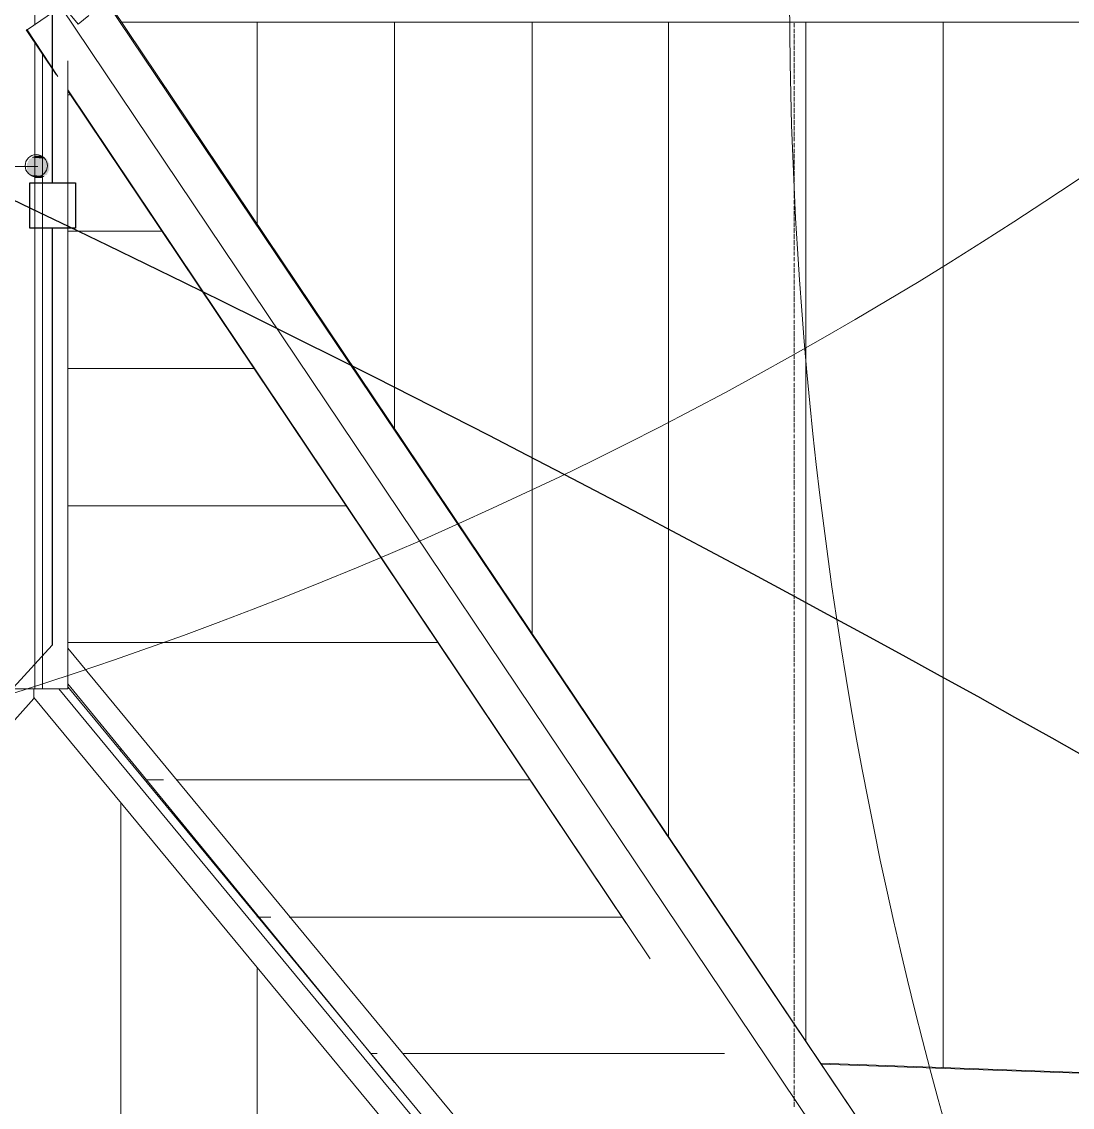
# Model space of a CAD drawing. Header units: millimetres. Extents: x -42533 to 645315, y 3457 to 82611.
# Drawn here: x 547451 to 552051, y 14843 to 19596 of the extents above; entities that cross this region are included whole.
import ezdxf

# ---------------------------------------------------------------- set-up
doc = ezdxf.new("R2010")
doc.units = ezdxf.units.MM
for name, color, linetype, true_color in [('PDF _!ЭОМ.Молниезащита', 7, 'Continuous', 0x954a95), ('PDF _Антураж', 7, 'Continuous', 0xbababa), ('PDF _Крыша', 7, 'Continuous', 0xbababa), ('PDF _Крыша штриховка', 7, 'Continuous', 0xbababa), ('PDF _Обобщенные модели', 7, 'Continuous', 0xbababa), ('PDF _Ограждение', 7, 'Continuous', 0xbababa), ('PDF _Оси', 7, 'Continuous', 0xbababa), ('PDF _Отметки', 7, 'Continuous', 0xbababa)]:
    doc.layers.add(name, color=color, linetype=linetype, true_color=true_color)

msp = doc.modelspace()

# ---------------------------------------------------------------- linework, layer by layer
at = {"layer": 'PDF _!ЭОМ.Молниезащита', "color": 5, "lineweight": 30}
for points in [[(548465.3, 20453.2), (547698.7, 19813.6), (547584.4, 19716.2), (547584.4, 18890.3), (547686, 18890.3), (547686, 18691.3), (547487, 18691.3), (547487, 18890.3), (547584.4, 18890.3)], [(547584.4, 18691.3), (547584.4, 17691.7), (547584.4, 16865.8), (547029.6, 16260.2), (547101.6, 16192.4), (546966, 16048.4), (546817.8, 16183.9), (546953.3, 16327.9), (547029.6, 16260.2)]]:
    msp.add_lwpolyline(points, dxfattribs=at)
at = {"layer": 'PDF _!ЭОМ.Молниезащита', "lineweight": 13}
for centre, radius, start, end in [((541973.2, 33883.9), 18066.6, 258.64082, 32.4196), ((569238.6, 19731.8), 18425.9, 113.6261, 221.93481)]:
    msp.add_arc(centre, radius, start, end, dxfattribs=at)
at = {"layer": 'PDF _!ЭОМ.Молниезащита', "lineweight": 30}
msp.add_arc((514330.6, -50639.5), 76931.2, 53.480075, 71.283866, dxfattribs=at)
at = {"layer": 'PDF _Антураж', "color": 8, "lineweight": 18}
msp.add_lwpolyline([(550947.3, 15036.2), (556296.5, 14845.6), (550951.5, 15031.9)], dxfattribs=at)
at = {"layer": 'PDF _Крыша', "color": 8, "lineweight": 9}
msp.add_lwpolyline([(547652.2, 16696.4), (549083.7, 14951.4)], dxfattribs=at)
at = {"layer": 'PDF _Крыша штриховка', "color": 8, "lineweight": 9}
for points in [[(548482.3, 18704), (548482.3, 19593.4)], [(549083.7, 17810.3), (549083.7, 19593.4)], [(549685.1, 16916.6), (549685.1, 19593.4)], [(550282.3, 16027.2), (550282.3, 19593.4)], [(550883.7, 15133.6), (550883.7, 19593.4)], [(551485.1, 15015), (551485.1, 19593.4)], [(547660.6, 19275.7), (547652.2, 19275.7)], [(548063, 18678.6), (547652.2, 18678.6)], [(548465.3, 18077.1), (547652.2, 18077.1)], [(548871.9, 17475.7), (547652.2, 17475.7)], [(549274.3, 16878.5), (547652.2, 16878.5)], [(547885.1, 16399.9), (547885.1, 16412.6)], [(548071.5, 16277.1), (547995.2, 16277.1)], [(549676.6, 16277.1), (548126.5, 16277.1)], [(547885.1, 13130.2), (547885.1, 16179.7)], [(548482.3, 15675.7), (548482.3, 15684.2)], [(548541.6, 15675.7), (548486.5, 15675.7)], [(550079, 15675.7), (548622, 15675.7)], [(548482.3, 13113.3), (548482.3, 15451.2)], [(549007.5, 15078.5), (548982, 15078.5)], [(550528, 15078.5), (549121.8, 15078.5)], [(549083.7, 14951.4), (549083.7, 14951.4)]]:
    msp.add_lwpolyline(points, dxfattribs=at)
at = {"layer": 'PDF _Обобщенные модели', "color": 8, "lineweight": 18}
for points in [[(547508.1, 24874.9), (547508.1, 19580.7)], [(547652.2, 19424), (547652.2, 16675.2), (547542, 16675.2), (547508.1, 16675.2), (547398, 16675.2), (547398, 24824)], [(547885.1, 19593.4), (558126.2, 19593.4)], [(547508.1, 19504.4), (547508.1, 16675.2)], [(547542, 16675.2), (547542, 19453.6)]]:
    msp.add_lwpolyline(points, dxfattribs=at)
at = {"layer": 'PDF _Ограждение', "color": 8, "lineweight": 9}
for points in [[(547601.3, 19364.7), (547470, 19559.5), (547474.3, 19559.5), (547622.5, 19661.2), (547770.7, 19758.6), (547775, 19762.8), (551358.1, 14426.3), (547770.7, 19758.6)], [(551167.5, 14383.9), (547622.5, 19661.2)], [(547698.7, 19584.9), (547647.9, 19644.2)], [(547745.3, 19623), (547698.7, 19584.9), (547745.3, 19623)], [(547474.3, 19559.5), (547609.8, 19356.2)], [(547652.2, 19296.9), (550201.8, 15493.6)], [(550095.9, 15650.3), (547652.2, 19292.7)], [(551167.5, 12600.8), (547652.2, 16853.1)], [(547652.2, 16683.7), (551167.5, 12431.4)], [(547503.9, 16675.2), (547503.9, 16632.9), (546491.7, 15497.8)], [(550472.9, 13049.8), (547503.9, 16637.1)], [(551167.5, 12376.4), (547614, 16675.2)]]:
    msp.add_lwpolyline(points, dxfattribs=at)
at = {"layer": 'PDF _Оси', "color": 8, "lineweight": 9}
for points in [[(550832.9, 19593.4), (550832.9, 19593.4)], [(550832.9, 19572.2), (550832.9, 19589.2)], [(550832.9, 19568), (550832.9, 19568)], [(550832.9, 19546.8), (550832.9, 19563.7)], [(550832.9, 19521.4), (550832.9, 19542.6)], [(550832.9, 19496), (550832.9, 19517.2)], [(550832.9, 19470.6), (550832.9, 19491.7)], [(550832.9, 19445.1), (550832.9, 19466.3)], [(550832.9, 19419.7), (550832.9, 19440.9)], [(550832.9, 19394.3), (550832.9, 19415.5)], [(550832.9, 19368.9), (550832.9, 19390.1)], [(550832.9, 19343.5), (550832.9, 19364.7)], [(550832.9, 19322.3), (550832.9, 19339.3)], [(550832.9, 19318.1), (550832.9, 19318.1)], [(550832.9, 19296.9), (550832.9, 19313.9)], [(550832.9, 19271.5), (550832.9, 19292.7)], [(550832.9, 19246.1), (550832.9, 19267.3)], [(550832.9, 19220.7), (550832.9, 19241.9)], [(550832.9, 19195.3), (550832.9, 19216.4)], [(550832.9, 19169.9), (550832.9, 19191)], [(550832.9, 19144.4), (550832.9, 19165.6)], [(550832.9, 19119), (550832.9, 19140.2)], [(550832.9, 19093.6), (550832.9, 19114.8)], [(550832.9, 19072.4), (550832.9, 19089.4)], [(550832.9, 19068.2), (550832.9, 19068.2)], [(550832.9, 19047), (550832.9, 19064)], [(550832.9, 19042.8), (550832.9, 19042.8)], [(550832.9, 19021.6), (550832.9, 19038.6)], [(550832.9, 18996.2), (550832.9, 19017.4)], [(550832.9, 18970.8), (550832.9, 18992)], [(550832.9, 18945.4), (550832.9, 18966.6)], [(550832.9, 18920), (550832.9, 18941.1)], [(550832.9, 18894.6), (550832.9, 18915.7)], [(550832.9, 18869.1), (550832.9, 18890.3)], [(550832.9, 18843.7), (550832.9, 18864.9)], [(550832.9, 18822.6), (550832.9, 18839.5)], [(550832.9, 18818.3), (550832.9, 18818.3)], [(550832.9, 18797.1), (550832.9, 18814.1)], [(550832.9, 18792.9), (550832.9, 18792.9)], [(550832.9, 18771.7), (550832.9, 18788.7)], [(550832.9, 18746.3), (550832.9, 18767.5)], [(550832.9, 18720.9), (550832.9, 18742.1)], [(550832.9, 18695.5), (550832.9, 18716.7)], [(550832.9, 18670.1), (550832.9, 18691.3)], [(550832.9, 18644.7), (550832.9, 18665.8)], [(550832.9, 18619.3), (550832.9, 18640.4)], [(550832.9, 18593.8), (550832.9, 18615)], [(550832.9, 18572.7), (550832.9, 18589.6)], [(550832.9, 18568.4), (550832.9, 18568.4)], [(550832.9, 18547.3), (550832.9, 18564.2)], [(550832.9, 18543), (550832.9, 18543)], [(550832.9, 18521.8), (550832.9, 18538.8)], [(550832.9, 18496.4), (550832.9, 18517.6)], [(550832.9, 18471), (550832.9, 18492.2)], [(550832.9, 18445.6), (550832.9, 18466.8)], [(550832.9, 18420.2), (550832.9, 18441.4)], [(550832.9, 18394.8), (550832.9, 18416)], [(550832.9, 18369.4), (550832.9, 18390.5)], [(550832.9, 18344), (550832.9, 18365.1)], [(550832.9, 18318.5), (550832.9, 18339.7)], [(550832.9, 18297.4), (550832.9, 18314.3)], [(550832.9, 18293.1), (550832.9, 18293.1)], [(550832.9, 18272), (550832.9, 18288.9)], [(550832.9, 18246.5), (550832.9, 18267.7)], [(550832.9, 18221.1), (550832.9, 18242.3)], [(550832.9, 18195.7), (550832.9, 18216.9)], [(550832.9, 18170.3), (550832.9, 18191.5)], [(550832.9, 18144.9), (550832.9, 18166.1)], [(550832.9, 18119.5), (550832.9, 18140.7)], [(550832.9, 18094.1), (550832.9, 18115.3)], [(550832.9, 18068.7), (550832.9, 18089.8)], [(550832.9, 18047.5), (550832.9, 18064.4)], [(550832.9, 18043.2), (550832.9, 18043.2)], [(550832.9, 18022.1), (550832.9, 18039)], [(550832.9, 18017.8), (550832.9, 18017.8)], [(550832.9, 17996.7), (550832.9, 18013.6)], [(550832.9, 17971.2), (550832.9, 17992.4)], [(550832.9, 17945.8), (550832.9, 17967)], [(550832.9, 17920.4), (550832.9, 17941.6)], [(550832.9, 17895), (550832.9, 17916.2)], [(550832.9, 17869.6), (550832.9, 17890.8)], [(550832.9, 17844.2), (550832.9, 17865.4)], [(550832.9, 17818.8), (550832.9, 17840)], [(550832.9, 17797.6), (550832.9, 17814.5)], [(550832.9, 17793.4), (550832.9, 17793.4)], [(550832.9, 17772.2), (550832.9, 17789.1)], [(550832.9, 17768), (550832.9, 17768)], [(550832.9, 17746.8), (550832.9, 17763.7)], [(550832.9, 17721.4), (550832.9, 17742.5)], [(550832.9, 17696), (550832.9, 17717.1)], [(550832.9, 17670.5), (550832.9, 17691.7)], [(550832.9, 17645.1), (550832.9, 17666.3)], [(550832.9, 17619.7), (550832.9, 17640.9)], [(550832.9, 17594.3), (550832.9, 17615.5)], [(550832.9, 17568.9), (550832.9, 17590.1)], [(550832.9, 17547.7), (550832.9, 17564.7)], [(550832.9, 17543.5), (550832.9, 17543.5)], [(550832.9, 17522.3), (550832.9, 17539.2)], [(550832.9, 17518.1), (550832.9, 17518.1)], [(550832.9, 17496.9), (550832.9, 17513.8)], [(550832.9, 17471.5), (550832.9, 17492.7)], [(550832.9, 17446.1), (550832.9, 17467.2)], [(550832.9, 17420.7), (550832.9, 17441.8)], [(550832.9, 17395.2), (550832.9, 17416.4)], [(550832.9, 17369.8), (550832.9, 17391)], [(550832.9, 17344.4), (550832.9, 17365.6)], [(550832.9, 17319), (550832.9, 17340.2)], [(550832.9, 17293.6), (550832.9, 17314.8)], [(550832.9, 17272.4), (550832.9, 17289.4)], [(550832.9, 17268.2), (550832.9, 17268.2)], [(550832.9, 17247), (550832.9, 17263.9)], [(550832.9, 17242.8), (550832.9, 17242.8)], [(550832.9, 17221.6), (550832.9, 17238.5)], [(550832.9, 17196.2), (550832.9, 17217.4)], [(550832.9, 17170.8), (550832.9, 17191.9)], [(550832.9, 17145.4), (550832.9, 17166.5)], [(550832.9, 17119.9), (550832.9, 17141.1)], [(550832.9, 17094.5), (550832.9, 17115.7)], [(550832.9, 17069.1), (550832.9, 17090.3)], [(550832.9, 17043.7), (550832.9, 17064.9)], [(550832.9, 17022.5), (550832.9, 17039.5)], [(550832.9, 17018.3), (550832.9, 17018.3)], [(550832.9, 16997.1), (550832.9, 17014.1)], [(550832.9, 16992.9), (550832.9, 16992.9)], [(550832.9, 16971.7), (550832.9, 16988.6)], [(550832.9, 16946.3), (550832.9, 16967.5)], [(550832.9, 16920.9), (550832.9, 16942.1)], [(550832.9, 16895.5), (550832.9, 16916.6)], [(550832.9, 16870.1), (550832.9, 16891.2)], [(550832.9, 16844.6), (550832.9, 16865.8)], [(550832.9, 16819.2), (550832.9, 16840.4)], [(550832.9, 16793.8), (550832.9, 16815)], [(550832.9, 16772.6), (550832.9, 16789.6)], [(550832.9, 16768.4), (550832.9, 16768.4)], [(550832.9, 16747.2), (550832.9, 16764.2)], [(550832.9, 16743), (550832.9, 16743)], [(550832.9, 16721.8), (550832.9, 16738.8)], [(550832.9, 16696.4), (550832.9, 16717.6)], [(550832.9, 16671), (550832.9, 16692.2)], [(550832.9, 16645.6), (550832.9, 16666.8)], [(550832.9, 16620.2), (550832.9, 16641.3)], [(550832.9, 16594.8), (550832.9, 16615.9)], [(550832.9, 16569.3), (550832.9, 16590.5)], [(550832.9, 16543.9), (550832.9, 16565.1)], [(550832.9, 16522.8), (550832.9, 16539.7)], [(550832.9, 16518.5), (550832.9, 16518.5)], [(550832.9, 16497.3), (550832.9, 16514.3)], [(550832.9, 16493.1), (550832.9, 16493.1)], [(550832.9, 16471.9), (550832.9, 16488.9)], [(550832.9, 16446.5), (550832.9, 16467.7)], [(550832.9, 16421.1), (550832.9, 16442.3)], [(550832.9, 16395.7), (550832.9, 16416.9)], [(550832.9, 16370.3), (550832.9, 16391.5)], [(550832.9, 16344.9), (550832.9, 16366.1)], [(550832.9, 16319.5), (550832.9, 16340.6)], [(550832.9, 16294.1), (550832.9, 16315.2)], [(550832.9, 16268.6), (550832.9, 16289.8)], [(550832.9, 16247.5), (550832.9, 16264.4)], [(550832.9, 16243.2), (550832.9, 16243.2)], [(550832.9, 16222.1), (550832.9, 16239)], [(550832.9, 16217.8), (550832.9, 16217.8)], [(550832.9, 16196.6), (550832.9, 16213.6)], [(550832.9, 16171.2), (550832.9, 16192.4)], [(550832.9, 16145.8), (550832.9, 16167)], [(550832.9, 16120.4), (550832.9, 16141.6)], [(550832.9, 16095), (550832.9, 16116.2)], [(550832.9, 16069.6), (550832.9, 16090.8)], [(550832.9, 16044.2), (550832.9, 16065.3)], [(550832.9, 16018.8), (550832.9, 16039.9)], [(550832.9, 15997.6), (550832.9, 16014.5)], [(550832.9, 15993.3), (550832.9, 15993.3)], [(550832.9, 15972.2), (550832.9, 15989.1)], [(550832.9, 15967.9), (550832.9, 15967.9)], [(550832.9, 15946.8), (550832.9, 15963.7)], [(550832.9, 15921.3), (550832.9, 15942.5)], [(550832.9, 15895.9), (550832.9, 15917.1)], [(550832.9, 15870.5), (550832.9, 15891.7)], [(550832.9, 15845.1), (550832.9, 15866.3)], [(550832.9, 15819.7), (550832.9, 15840.9)], [(550832.9, 15794.3), (550832.9, 15815.5)], [(550832.9, 15768.9), (550832.9, 15790)], [(550832.9, 15747.7), (550832.9, 15764.6)], [(550832.9, 15743.5), (550832.9, 15743.5)], [(550832.9, 15722.3), (550832.9, 15739.2)], [(550832.9, 15718), (550832.9, 15718)], [(550832.9, 15696.9), (550832.9, 15713.8)], [(550832.9, 15671.5), (550832.9, 15692.6)], [(550832.9, 15646), (550832.9, 15667.2)], [(550832.9, 15620.6), (550832.9, 15641.8)], [(550832.9, 15595.2), (550832.9, 15616.4)], [(550832.9, 15569.8), (550832.9, 15591)], [(550832.9, 15544.4), (550832.9, 15565.6)], [(550832.9, 15519), (550832.9, 15540.2)], [(550832.9, 15497.8), (550832.9, 15514.7)], [(550832.9, 15493.6), (550832.9, 15493.6)], [(550832.9, 15472.4), (550832.9, 15489.3)], [(550832.9, 15468.2), (550832.9, 15468.2)], [(550832.9, 15447), (550832.9, 15463.9)], [(550832.9, 15421.6), (550832.9, 15442.7)], [(550832.9, 15396.2), (550832.9, 15417.3)], [(550832.9, 15370.7), (550832.9, 15391.9)], [(550832.9, 15345.3), (550832.9, 15366.5)], [(550832.9, 15319.9), (550832.9, 15341.1)], [(550832.9, 15294.5), (550832.9, 15315.7)], [(550832.9, 15269.1), (550832.9, 15290.3)], [(550832.9, 15243.7), (550832.9, 15264.9)], [(550832.9, 15222.5), (550832.9, 15239.4)], [(550832.9, 15218.3), (550832.9, 15218.3)], [(550832.9, 15197.1), (550832.9, 15214)], [(550832.9, 15192.9), (550832.9, 15192.9)], [(550832.9, 15171.7), (550832.9, 15188.6)], [(550832.9, 15146.3), (550832.9, 15167.4)], [(550832.9, 15120.9), (550832.9, 15142)], [(550832.9, 15095.4), (550832.9, 15116.6)], [(550832.9, 15070), (550832.9, 15091.2)], [(550832.9, 15044.6), (550832.9, 15065.8)], [(550832.9, 15019.2), (550832.9, 15040.4)], [(550832.9, 14993.8), (550832.9, 15015)], [(550832.9, 14972.6), (550832.9, 14989.6)], [(550832.9, 14968.4), (550832.9, 14968.4)], [(550832.9, 14947.2), (550832.9, 14964.2)], [(550832.9, 14943), (550832.9, 14943)], [(550832.9, 14921.8), (550832.9, 14938.7)], [(550832.9, 14896.4), (550832.9, 14917.6)], [(550832.9, 14871), (550832.9, 14892.2)], [(550832.9, 14845.6), (550832.9, 14866.7)]]:
    msp.add_lwpolyline(points, dxfattribs=at)
at = {"layer": 'PDF _Отметки', "color": 8, "lineweight": 20}
msp.add_lwpolyline([(547520.9, 18962.3), (546559.4, 18962.3)], dxfattribs=at)
at = {"layer": 'PDF _Отметки', "lineweight": 9}
msp.add_circle((547514.6, 18965.1), 48.7, dxfattribs=at)
at = {"layer": 'PDF _Отметки', "transparency": 33554559}
for points in [[(547508.1, 19008.9), (547542, 19004.7), (547503.9, 19004.7)], [(547512.4, 19008.9), (547537.8, 19008.9), (547508.1, 19008.9)], [(547537.8, 19008.9), (547508.1, 19008.9), (547542, 19004.7)], [(547516.6, 19008.9), (547533.6, 19008.9), (547512.4, 19008.9)], [(547533.6, 19008.9), (547512.4, 19008.9), (547537.8, 19008.9)], [(547525.1, 19008.9), (547529.3, 19008.9), (547516.6, 19008.9)], [(547529.3, 19008.9), (547516.6, 19008.9), (547533.6, 19008.9)], [(547478.5, 18979.3), (547571.7, 18975), (547474.3, 18975)], [(547571.7, 18975), (547474.3, 18975), (547571.7, 18970.8)], [(547474.3, 18975), (547571.7, 18970.8), (547474.3, 18970.8)], [(547571.7, 18970.8), (547474.3, 18970.8), (547571.7, 18966.6)], [(547474.3, 18970.8), (547571.7, 18966.6), (547474.3, 18966.6)], [(547571.7, 18966.6), (547474.3, 18966.6), (547571.7, 18962.3)], [(547474.3, 18966.6), (547571.7, 18962.3), (547474.3, 18962.3)], [(547571.7, 18962.3), (547474.3, 18962.3), (547571.7, 18953.8)], [(547474.3, 18962.3), (547571.7, 18953.8), (547474.3, 18953.8)], [(547482.7, 18987.7), (547567.4, 18983.5), (547478.5, 18983.5)], [(547567.4, 18983.5), (547478.5, 18983.5), (547567.4, 18979.3)], [(547478.5, 18983.5), (547567.4, 18979.3), (547478.5, 18979.3)], [(547567.4, 18979.3), (547478.5, 18979.3), (547571.7, 18975)], [(547487, 18996.2), (547563.2, 18992), (547482.7, 18992)], [(547563.2, 18992), (547482.7, 18992), (547563.2, 18987.7)], [(547482.7, 18992), (547563.2, 18987.7), (547482.7, 18987.7)], [(547563.2, 18987.7), (547482.7, 18987.7), (547567.4, 18983.5)], [(547491.2, 18996.2), (547559, 18996.2), (547487, 18996.2)], [(547559, 18996.2), (547487, 18996.2), (547563.2, 18992)], [(547495.4, 19000.4), (547554.7, 18996.2), (547491.2, 18996.2)], [(547554.7, 18996.2), (547491.2, 18996.2), (547559, 18996.2)], [(547499.7, 19004.7), (547550.5, 19000.4), (547495.4, 19000.4)], [(547550.5, 19000.4), (547495.4, 19000.4), (547554.7, 18996.2)], [(547503.9, 19004.7), (547546.3, 19004.7), (547499.7, 19004.7)], [(547546.3, 19004.7), (547499.7, 19004.7), (547550.5, 19000.4)], [(547542, 19004.7), (547503.9, 19004.7), (547546.3, 19004.7)], [(547571.7, 18953.8), (547474.3, 18953.8), (547571.7, 18949.6)], [(547474.3, 18953.8), (547571.7, 18949.6), (547474.3, 18949.6)], [(547571.7, 18949.6), (547474.3, 18949.6), (547571.7, 18945.4)], [(547474.3, 18949.6), (547571.7, 18945.4), (547474.3, 18945.4)], [(547571.7, 18945.4), (547474.3, 18945.4), (547567.4, 18941.1)], [(547474.3, 18945.4), (547567.4, 18941.1), (547478.5, 18941.1)], [(547567.4, 18941.1), (547478.5, 18941.1), (547567.4, 18936.9)], [(547478.5, 18941.1), (547567.4, 18936.9), (547478.5, 18936.9)], [(547567.4, 18936.9), (547478.5, 18936.9), (547563.2, 18932.7)], [(547478.5, 18936.9), (547563.2, 18932.7), (547482.7, 18932.7)], [(547563.2, 18932.7), (547482.7, 18932.7), (547563.2, 18928.4)], [(547482.7, 18932.7), (547563.2, 18928.4), (547482.7, 18928.4)], [(547563.2, 18928.4), (547482.7, 18928.4), (547559, 18924.2)], [(547482.7, 18928.4), (547559, 18924.2), (547487, 18924.2)], [(547559, 18924.2), (547487, 18924.2), (547554.7, 18924.2)], [(547487, 18924.2), (547554.7, 18924.2), (547491.2, 18924.2)], [(547554.7, 18924.2), (547491.2, 18924.2), (547550.5, 18920)], [(547491.2, 18924.2), (547550.5, 18920), (547495.4, 18920)], [(547550.5, 18920), (547495.4, 18920), (547546.3, 18915.7)], [(547495.4, 18920), (547546.3, 18915.7), (547499.7, 18915.7)], [(547546.3, 18915.7), (547499.7, 18915.7), (547542, 18915.7)], [(547499.7, 18915.7), (547542, 18915.7), (547503.9, 18915.7)], [(547542, 18915.7), (547503.9, 18915.7), (547537.8, 18911.5)], [(547503.9, 18915.7), (547537.8, 18911.5), (547508.1, 18911.5)], [(547537.8, 18911.5), (547508.1, 18911.5), (547533.6, 18911.5)], [(547508.1, 18911.5), (547533.6, 18911.5), (547512.4, 18911.5)], [(547512.4, 18911.5), (547516.6, 18911.5), (547529.3, 18911.5)], [(547512.4, 18911.5), (547533.6, 18911.5), (547529.3, 18911.5)], [(547516.6, 18911.5), (547529.3, 18911.5), (547525.1, 18911.5)]]:
    msp.add_solid(points, dxfattribs=at)

doc.saveas('drawing.dxf')
